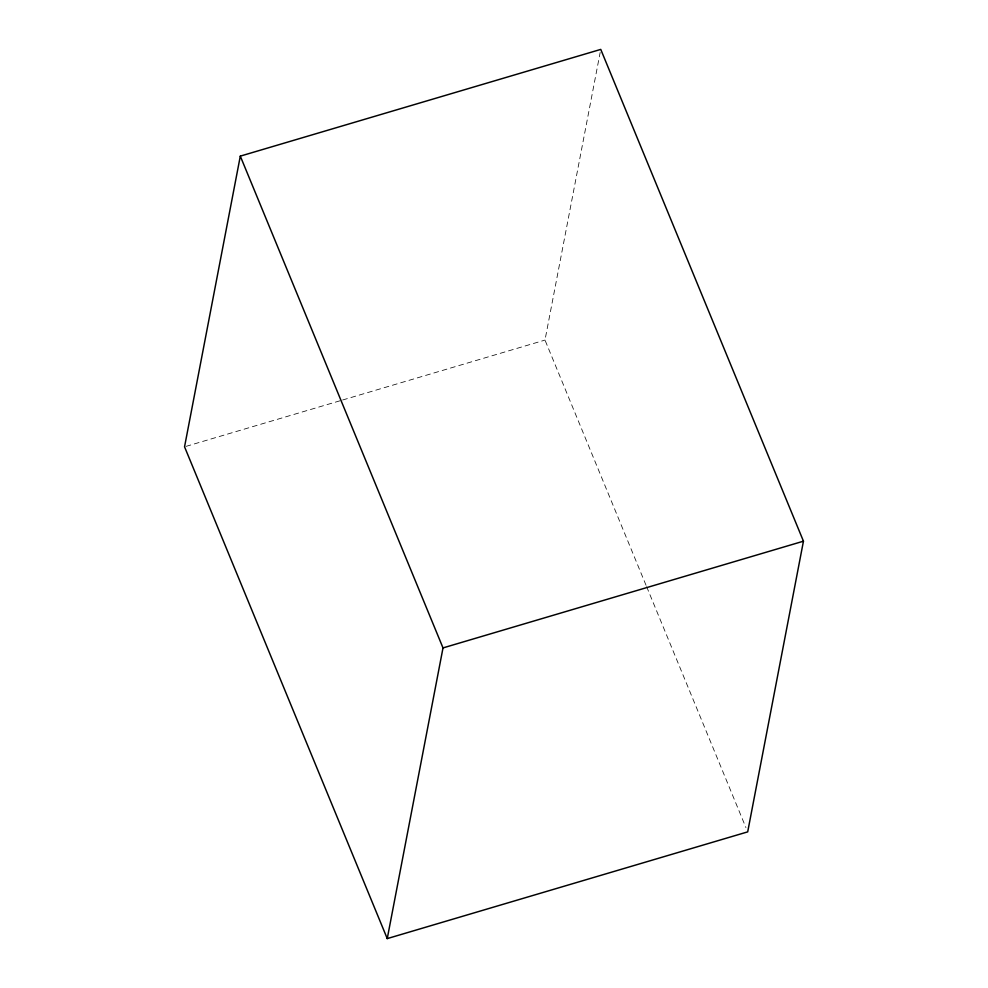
<?xml version="1.0" encoding="UTF-8"?>
<svg xmlns="http://www.w3.org/2000/svg" width="988" height="988" viewBox="0 0 988 988"><rect width="100%" height="100%" fill="white"/><g stroke="black" fill="none" stroke-linecap="round" stroke-linejoin="round"><path stroke-width="0.74" stroke-dasharray="4.94 3.71" d="M646.041 585.267L544.993 340.082L600.173 52.426M186.016 446.378L341.132 400.449M342.614 400.004L544.993 340.082M646.634 586.687L745.928 827.598"/><path stroke-width="1.48" d="M240.306 156.129L184.546 446.811L387.247 938.6L747.694 831.871L803.454 541.189L600.753 49.4L240.306 156.129L443.007 647.918L387.247 938.6M443.007 647.918L803.454 541.189"/></g></svg>
